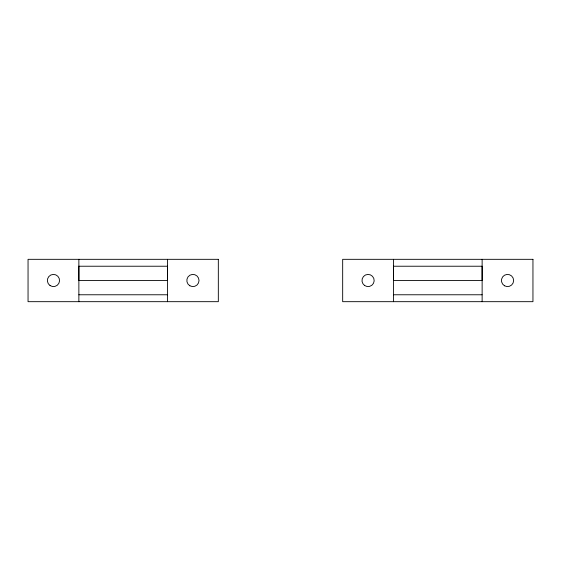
<?xml version="1.0" encoding="UTF-8"?>
<svg xmlns="http://www.w3.org/2000/svg" width="561" height="561" viewBox="0 0 561 561"><rect width="100%" height="100%" fill="white"/><g stroke="black" fill="none" stroke-linecap="round" stroke-linejoin="round"><path stroke-width="0.84" d="M78.87 294.77L167.515 294.77M393.485 294.77L482.13 294.77M482.13 259.322L482.13 301.678M393.485 259.322L393.485 301.678M167.515 259.322L167.515 301.678M78.87 259.322L78.87 301.678M78.87 266.23L78.87 280.5L167.515 280.5L167.515 266.23L78.87 266.23M393.485 266.23L393.485 280.5L482.13 280.5L482.13 266.23L393.485 266.23M218.327 259.322L28.05 259.322L28.05 301.678L218.327 301.678L218.327 259.322M532.95 259.322L342.673 259.322L342.673 301.678L532.95 301.678L532.95 259.322M189.87 285.78A6.101 6.101 0 0 0 199.022 280.5A6.101 6.101 0 0 0 189.87 275.22A6.101 6.101 0 0 0 189.87 285.78M50.041 285.549A6.101 6.101 0 0 0 59.543 280.935A6.101 6.101 0 0 0 50.792 275.016A6.101 6.101 0 0 0 50.041 285.549M504.493 285.78A6.101 6.101 0 0 0 513.638 280.5A6.101 6.101 0 0 0 504.493 275.22A6.101 6.101 0 0 0 504.493 285.78M364.664 285.549A6.101 6.101 0 0 0 374.159 280.935A6.101 6.101 0 0 0 365.414 275.016A6.101 6.101 0 0 0 364.664 285.549"/></g></svg>
